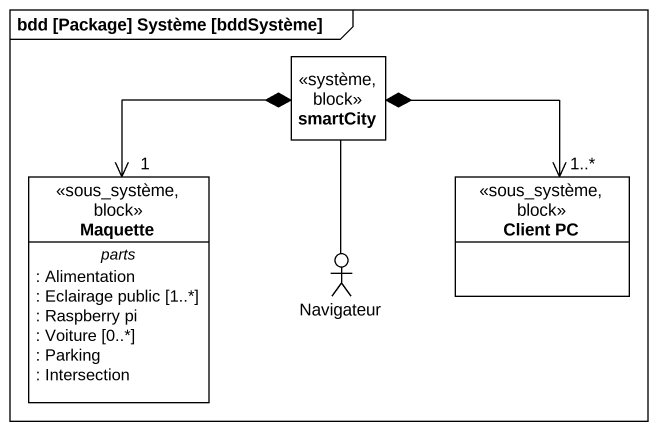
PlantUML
@startuml
mainframe bdd [Package] Système [bddSystème]
allowmixing
hide circle
hide empty members
class smartCity <<système, block>>
class Maquette <<sous_système, block>> {
  -- parts --
  : Alimentation
  : Eclairage public [1..*]
  : Raspberry pi
  : Voiture [0..*]
  : Parking
  : Intersection
}
class "Client PC" as Client_PC <<sous_système, block>>
actor Navigateur
smartCity *--> "1" Maquette
smartCity *--> "1..*" Client_PC
Navigateur -up- smartCity
@enduml
